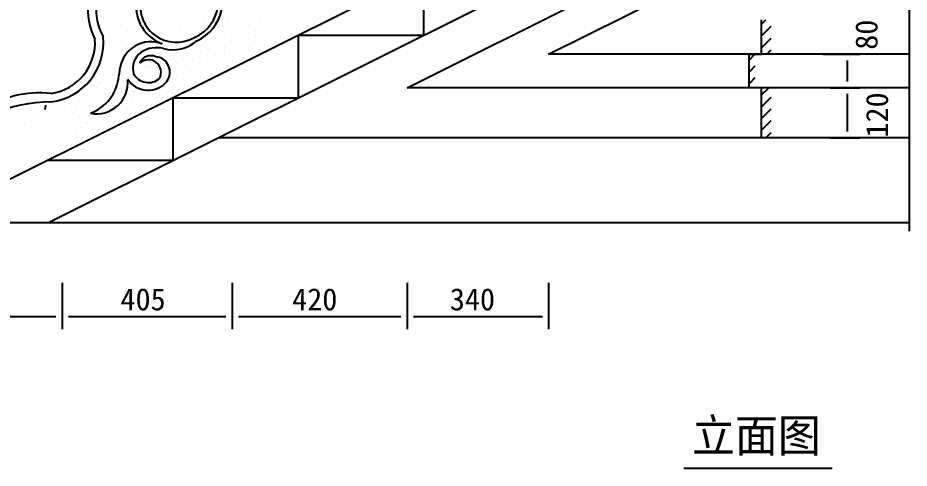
# Model space of a CAD drawing. Header units: metres. Extents: x -351 to 4765, y -725 to 4733.
# Drawn here: x 727 to 2861, y -725 to 355 of the extents above; entities that cross this region are included whole.
import ezdxf

# ---------------------------------------------------------------- set-up
doc = ezdxf.new("R2010")
doc.units = ezdxf.units.M
for name, color, linetype in [('2', 2, 'Continuous'), ('3', 3, 'Continuous'), ('4', 4, 'Continuous'), ('7', 7, 'Continuous'), ('BH', 3, 'Continuous'), ('DIM', 3, 'Continuous'), ('TEXT', 3, 'Continuous'), ('Z', 4, 'Continuous')]:
    doc.layers.add(name, color=color, linetype=linetype)

msp = doc.modelspace()

# ---------------------------------------------------------------- linework, layer by layer
at = {"layer": '2'}
msp.add_line((500.28, -136.15), (2861.16, -136.15), dxfattribs=at)
at = {"layer": '3'}
for p, q in [((2861.16, 1134.81), (2861.16, -156.73)), ((800.28, -136.15), (2861.16, 894.29)), ((1658.88, 187.34), (2861.16, 788.48)), ((1997.76, 267.34), (2861.16, 699.04)), ((1698.96, 313.19), (1698.96, 463.19)), ((1398.96, 163.19), (1398.96, 313.19)), ((1398.96, 313.19), (1698.96, 313.19)), ((2861.16, 267.34), (1997.76, 267.34)), ((2861.16, 187.34), (1658.88, 187.34)), ((1098.96, 13.19), (1098.96, 163.19)), ((1098.96, 163.19), (1098.96, 163.19)), ((1098.96, 163.19), (1398.96, 163.19)), ((793.23, 145.07), (791.05, 135.31)), ((2861.16, 67.34), (1207.26, 67.34)), ((798.96, 13.19), (1098.96, 13.19))]:
    msp.add_line(p, q, dxfattribs=at)
for centre, radius, start, end in [((1111.66, 394.9), 95.01, 294.44, 52.14), ((1050.18, 375.48), 136.13, 140.62, 208.86), ((1111.31, 395.15), 105.39, 294.86, 40.06), ((1106.52, 382.86), 96.72, 163.78, 249.16), ((1106.52, 382.86), 86.72, 164.1, 300.84), ((788.58, 295.27), 143.11, 277.15, 5.81), ((1097.67, 368.38), 89.99, 255.74, 310.09), ((1045.47, 222.31), 75.04, 69.21, 169.56), ((1058.79, 214.59), 68.64, 75.9, 122.37), ((1050.2, 233.65), 48.04, 125.89, 196.16), ((1045.55, 234.37), 29.68, 66.95, 156.61), ((1053.44, 224.39), 37.48, 323.62, 84.28), ((752.25, 253.97), 220.16, 340.77, 355.29), ((1039.15, 223.88), 30.5, 331.76, 133.09), ((1039.47, 240.22), 40.64, 209.38, 310.79), ((914.9, 199.8), 75.29, 259.02, 5.75), ((1038.66, 239.92), 58.71, 213.69, 319.98), ((862.29, 226.62), 107.76, 290.8, 335.23), ((805.19, -180.33), 333.6, 89.79, 140.09)]:
    msp.add_arc(centre, radius, start, end, dxfattribs=at)
at = {"layer": '4'}
msp.add_line((2861.16, 1044.29), (500.28, -136.15), dxfattribs=at)
for centre, radius, start, end in [((1050.18, 375.48), 156.13, 140.09, 207.26), ((788.58, 295.27), 123.11, 278.26, 4.05), ((778.35, -65.69), 240.75, 83.34, 125.29)]:
    msp.add_arc(centre, radius, start, end, dxfattribs=at)
at = {"layer": '7'}
for p, q in [((2507.64, 267.34), (2507.64, 349.91)), ((2477.64, 187.34), (2477.64, 267.34)), ((2477.64, 267.34), (2507.64, 267.34)), ((2507.64, 187.34), (2477.64, 187.34)), ((2507.64, 67.34), (2507.64, 187.34))]:
    msp.add_line(p, q, dxfattribs=at)
at = {"layer": 'BH'}
for p, q in [((986.65, 353.58), (986.65, 353.58)), ((1044.33, 342.78), (1044.33, 342.78)), ((1148.87, 342.78), (1148.87, 342.78)), ((1174.1, 353.58), (1174.1, 353.58)), ((1228.17, 353.58), (1228.17, 353.58)), ((1307.48, 342.78), (1307.48, 342.78)), ((2507.64, 339.63), (2517.92, 349.91)), ((972.23, 335.57), (972.23, 335.57)), ((986.65, 324.77), (986.65, 324.77)), ((1011.89, 321.17), (1011.89, 321.17)), ((1015.49, 335.57), (1015.49, 335.57)), ((1062.35, 335.57), (1062.35, 335.57)), ((1116.42, 335.57), (1116.42, 335.57)), ((1264.22, 328.37), (1264.22, 328.37)), ((1278.64, 335.57), (1278.64, 335.57)), ((2507.64, 311.35), (2530.9, 334.6)), ((975.84, 299.57), (975.84, 299.57)), ((1004.68, 313.97), (1004.68, 313.97)), ((1026.31, 310.37), (1026.31, 310.37)), ((1037.12, 310.37), (1037.12, 310.37)), ((1238.99, 313.97), (1238.99, 313.97)), ((1246.19, 306.77), (1246.19, 306.77)), ((1293.06, 299.57), (1293.06, 299.57)), ((1296.66, 310.37), (1296.66, 310.37)), ((2507.64, 283.07), (2530.9, 306.32)), ((1217.36, 292.36), (1217.36, 292.36)), ((1220.96, 285.16), (1220.96, 285.16)), ((1289.45, 281.56), (1289.45, 281.56)), ((2520.2, 267.34), (2530.9, 278.04)), ((968.63, 256.36), (968.63, 256.36)), ((1127.24, 267.16), (1127.24, 267.16)), ((1163.29, 270.76), (1163.29, 270.76)), ((1181.31, 256.36), (1181.31, 256.36)), ((1199.33, 267.16), (1199.33, 267.16)), ((1220.96, 274.36), (1220.96, 274.36)), ((1220.96, 267.16), (1220.96, 267.16)), ((2477.64, 253.07), (2491.92, 267.34)), ((1044.33, 238.35), (1044.33, 238.35)), ((1105.61, 245.55), (1105.61, 245.55)), ((1127.24, 241.95), (1127.24, 241.95)), ((1145.26, 252.76), (1145.26, 252.76)), ((2477.64, 224.78), (2492.64, 239.78)), ((954.21, 216.75), (954.21, 216.75)), ((957.82, 231.15), (957.82, 231.15)), ((1026.31, 216.75), (1026.31, 216.75)), ((1033.52, 234.75), (1033.52, 234.75)), ((921.77, 198.74), (921.77, 198.74)), ((1001.07, 202.34), (1001.07, 202.34)), ((1105.61, 213.15), (1105.61, 213.15)), ((2477.64, 196.5), (2492.64, 211.5)), ((914.56, 187.94), (914.56, 187.94)), ((1001.07, 177.14), (1001.07, 177.14)), ((1004.68, 180.74), (1004.68, 180.74)), ((1004.68, 173.54), (1004.68, 173.54)), ((1008.28, 177.14), (1008.28, 177.14)), ((1019.1, 173.54), (1019.1, 173.54)), ((1022.7, 173.54), (1022.7, 173.54)), ((1033.52, 173.54), (1033.52, 173.54)), ((1094.8, 173.54), (1094.8, 173.54)), ((2507.64, 169.93), (2525.06, 187.34)), ((1001.07, 159.13), (1001.07, 159.13)), ((1015.49, 155.53), (1015.49, 155.53)), ((2507.64, 141.64), (2530.9, 164.9)), ((838.86, 141.13), (838.86, 141.13)), ((864.09, 137.53), (864.09, 137.53)), ((957.82, 133.93), (957.82, 133.93)), ((986.65, 148.33), (986.65, 148.33)), ((2507.64, 113.36), (2530.9, 136.61)), ((856.88, 126.73), (856.88, 126.73)), ((936.19, 115.92), (936.19, 115.92)), ((2507.64, 85.08), (2530.9, 108.33)), ((741.53, 101.52), (741.53, 101.52)), ((878.51, 90.72), (878.51, 90.72)), ((892.93, 101.52), (892.93, 101.52)), ((892.93, 101.52), (892.93, 101.52)), ((864.09, 83.51), (864.09, 83.51)), ((2518.19, 67.34), (2530.9, 80.05)), ((766.76, 43.91), (766.76, 43.91))]:
    msp.add_line(p, q, dxfattribs=at)
at = {"layer": 'DIM'}
for p, q in [((2654.11, 267.34), (2742.71, 267.34)), ((2712.71, 252.34), (2712.71, 202.34)), ((2671.8, 187.34), (2742.71, 187.34)), ((2671.8, 187.34), (2742.71, 187.34)), ((2712.71, 172.34), (2712.71, 82.34)), ((2671.8, 67.34), (2742.71, 67.34)), ((833.02, -280.73), (833.02, -391.74)), ((833.02, -280.73), (833.02, -391.74)), ((1239.99, -280.73), (1239.99, -391.74)), ((1239.99, -280.73), (1239.99, -391.74)), ((1658.88, -280.73), (1658.88, -391.74)), ((1658.88, -280.73), (1658.88, -391.74)), ((1997.76, -280.73), (1997.76, -391.74)), ((515.28, -361.74), (818.02, -361.74)), ((848.02, -361.74), (1224.99, -361.74)), ((1254.99, -361.74), (1643.88, -361.74)), ((1673.88, -361.74), (1982.76, -361.74))]:
    msp.add_line(p, q, dxfattribs=at)
at = {"layer": 'TEXT'}
msp.add_line((2321.55, -725.1), (2676.97, -725.1), dxfattribs=at)

# ---------------------------------------------------------------- texts
at = {"layer": 'BH'}
for s, p in [('80', (2785.32, 278.32)), ('120', (2810.57, 67.83))]:
    msp.add_text(s, height=53, rotation=90, dxfattribs=at).set_placement(p)
for s, p in [('405', (972.52, -346.57)), ('420', (1383.71, -346.57)), ('340', (1761.21, -346.57))]:
    msp.add_text(s, height=53, dxfattribs=at).set_placement(p)
at = {"layer": 'Z'}
msp.add_text('立面图', height=79, dxfattribs=at).set_placement((2341.38, -686.24))

doc.saveas('drawing.dxf')
